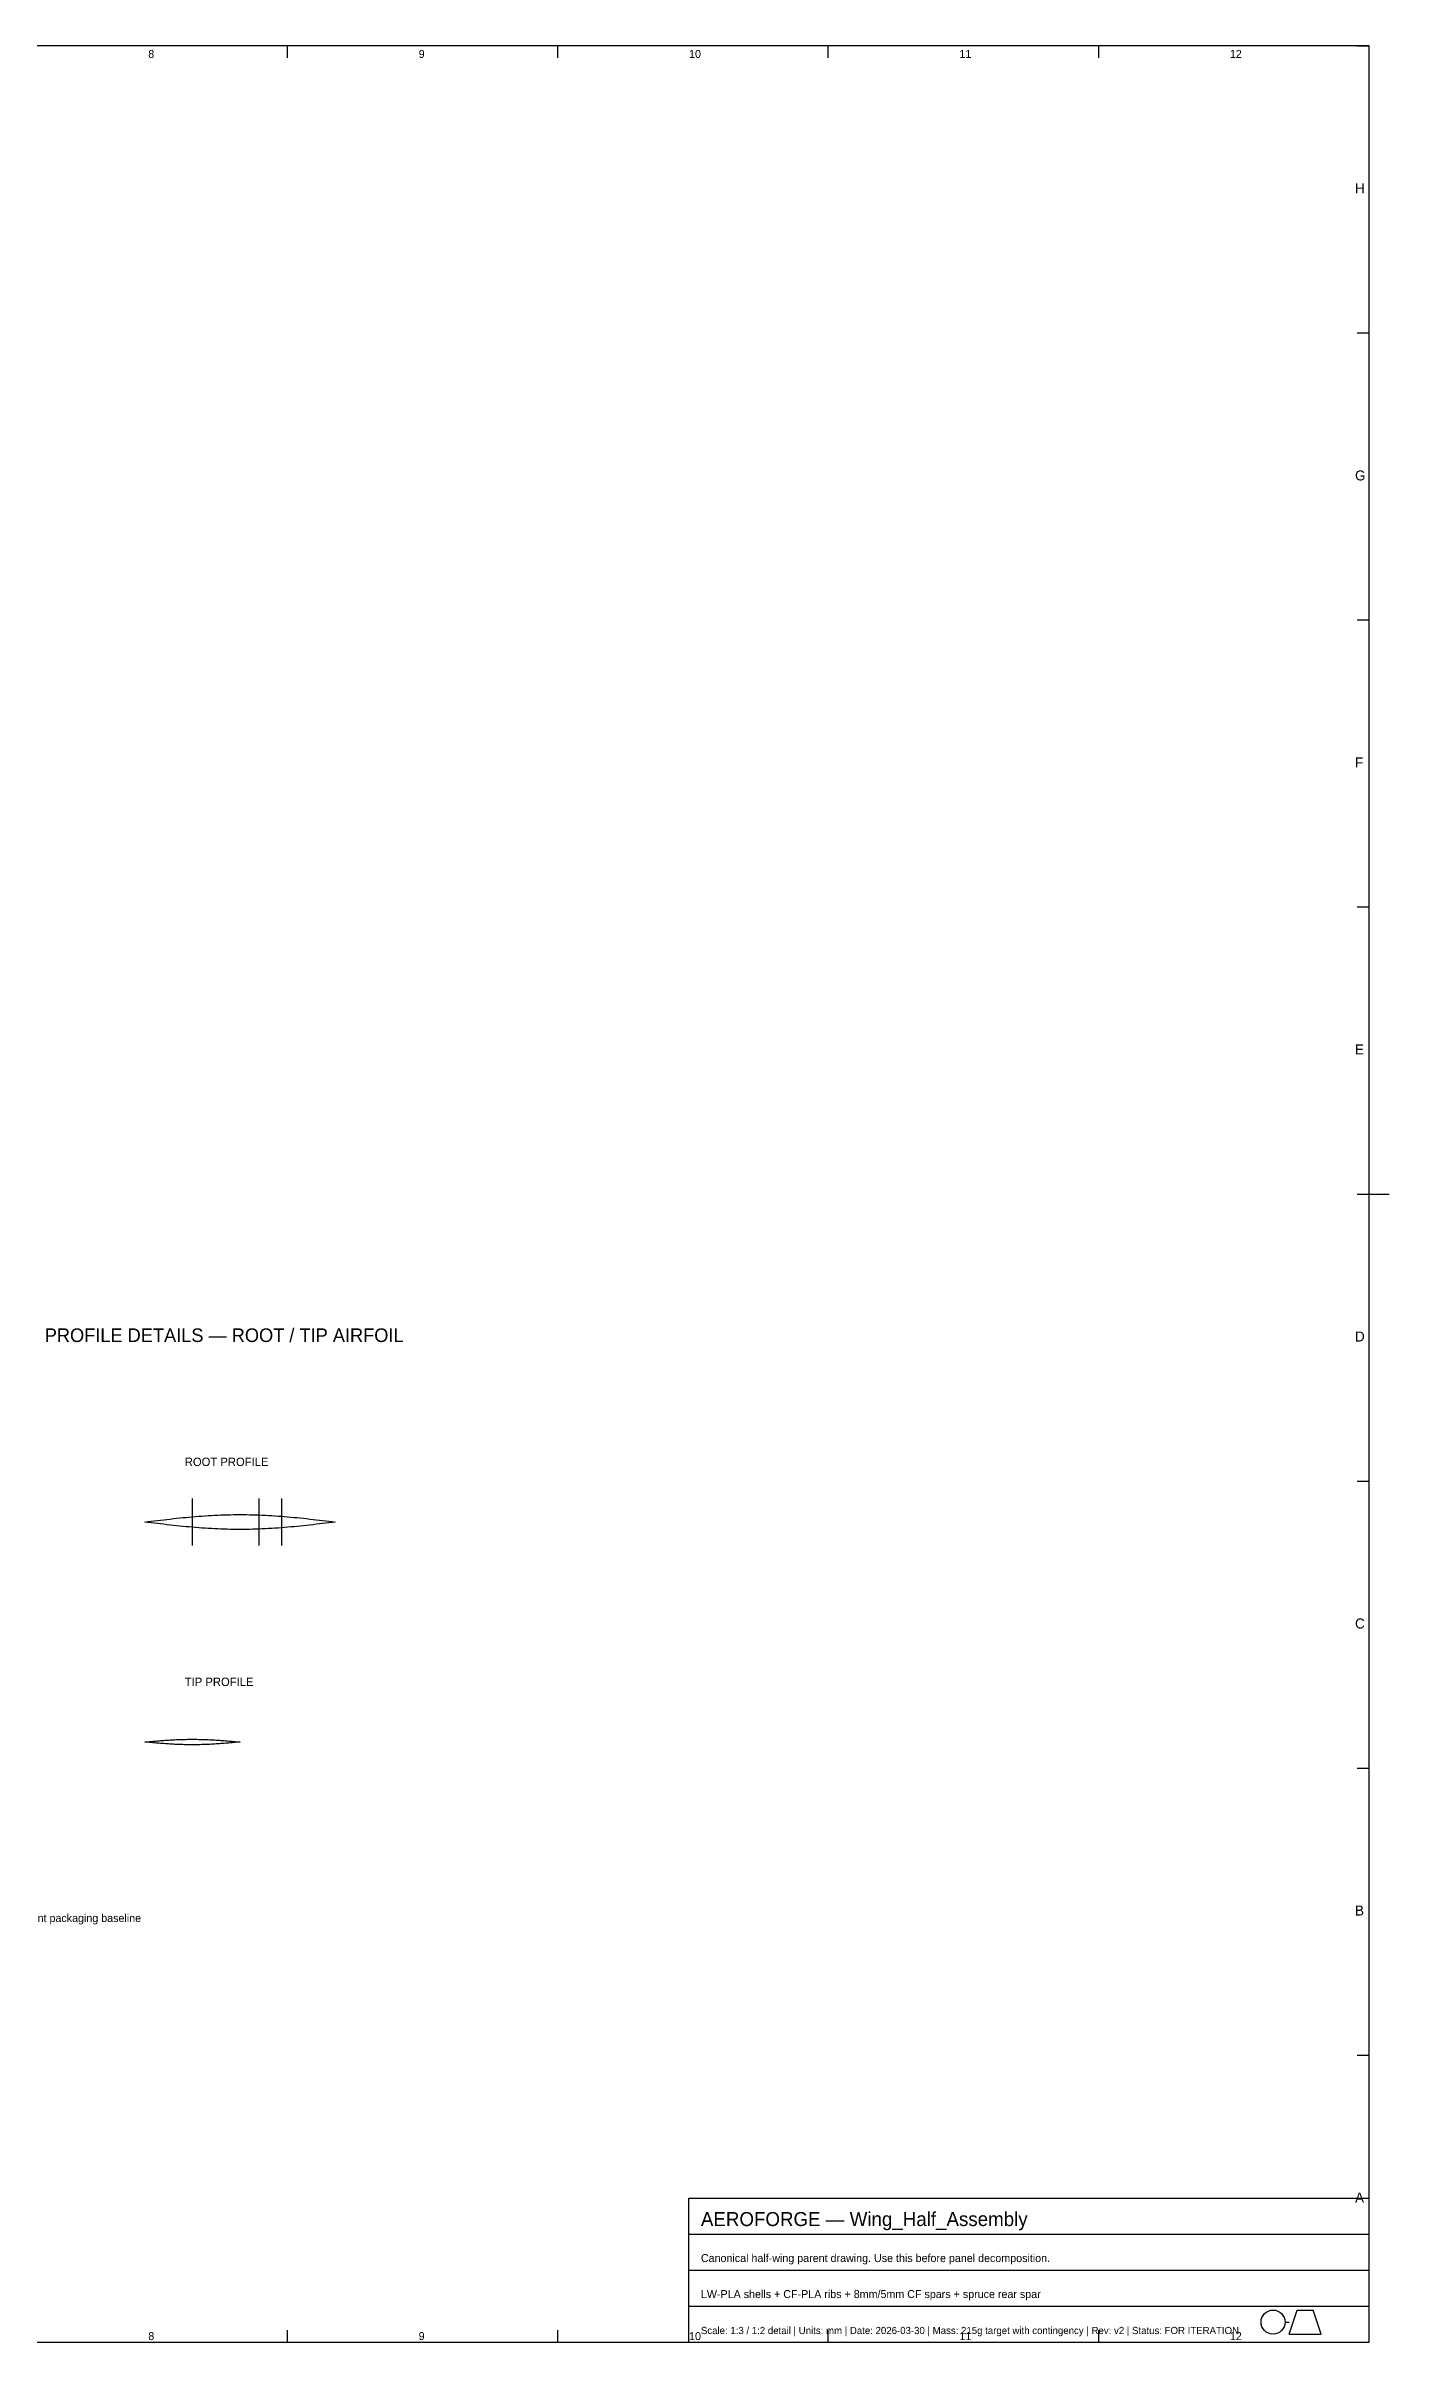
# Model space of a CAD drawing. Header units: metres. Extents: x 15 to 836, y 5 to 589.
# Drawn here: x 500 to 836, y 10 to 584 of the extents above; entities that cross this region are included whole.
import ezdxf

# ---------------------------------------------------------------- set-up
doc = ezdxf.new("R2010")
doc.units = ezdxf.units.M
for name, color, linetype in [('BORDER', 7, 'Continuous'), ('CENTERLINE', 5, 'Continuous'), ('OUTLINE', 7, 'Continuous'), ('SPAR', 3, 'Continuous'), ('TEXT', 7, 'Continuous'), ('TITLEBLOCK', 7, 'Continuous')]:
    doc.layers.add(name, color=color, linetype=linetype)

msp = doc.modelspace()

# ---------------------------------------------------------------- linework, layer by layer
at = {"layer": 'BORDER'}
for p, q in [((831, 584), (20, 584)), ((560.66667, 581), (560.66667, 584)), ((628.25, 581), (628.25, 584)), ((695.83333, 581), (695.83333, 584)), ((763.41667, 581), (763.41667, 584)), ((828, 584), (831, 584)), ((831, 10), (831, 584)), ((831, 581), (831, 584)), ((828, 512.25), (831, 512.25)), ((828, 440.5), (831, 440.5)), ((828, 368.75), (831, 368.75)), ((828, 297), (831, 297)), ((831, 297), (836, 297)), ((828, 225.25), (831, 225.25)), ((828, 153.5), (831, 153.5)), ((828, 81.75), (831, 81.75)), ((560.66667, 10), (560.66667, 13)), ((628.25, 10), (628.25, 13)), ((695.83333, 10), (695.83333, 13)), ((763.41667, 10), (763.41667, 13)), ((831, 10), (831, 13)), ((20, 10), (831, 10))]:
    msp.add_line(p, q, dxfattribs=at)
at = {"layer": 'CENTERLINE'}
msp.add_line((559.272, 209.1436), (559.272, 220.8564), dxfattribs=at)
at = {"layer": 'OUTLINE'}
for points in [[(525, 215), (525.79333, 215.09716), (526.58667, 215.19405), (527.38, 215.2904), (528.17333, 215.38597), (528.96667, 215.48047), (529.76, 215.57366), (530.55333, 215.66527), (531.34667, 215.75507), (532.14, 215.84279), (532.93333, 215.9282), (533.72667, 216.01107), (534.52, 216.09116), (535.31333, 216.16827), (536.10667, 216.24217), (536.9, 216.31267), (537.69333, 216.37957), (538.48667, 216.44269), (539.28, 216.50186), (540.07333, 216.55691), (540.86667, 216.60769), (541.66, 216.65406), (542.45333, 216.69591), (543.24667, 216.7331), (544.04, 216.76554), (544.83333, 216.79314), (545.62667, 216.81583), (546.42, 216.83354), (547.21333, 216.84623), (548.00667, 216.85386), (548.8, 216.8564), (549.59333, 216.85386), (550.38667, 216.84623), (551.18, 216.83354), (551.97333, 216.81583), (552.76667, 216.79314), (553.56, 216.76554), (554.35333, 216.7331), (555.14667, 216.69591), (555.94, 216.65406), (556.73333, 216.60769), (557.52667, 216.55691), (558.32, 216.50186), (559.11333, 216.44269), (559.90667, 216.37957), (560.7, 216.31267), (561.49333, 216.24217), (562.28667, 216.16827), (563.08, 216.09116), (563.87333, 216.01107), (564.66667, 215.9282), (565.46, 215.84279), (566.25333, 215.75507), (567.04667, 215.66527), (567.84, 215.57366), (568.63333, 215.48047), (569.42667, 215.38597), (570.22, 215.2904), (571.01333, 215.19405), (571.80667, 215.09716), (572.6, 215), (572.6, 215), (571.80667, 214.90284), (571.01333, 214.80595), (570.22, 214.7096), (569.42667, 214.61403), (568.63333, 214.51953), (567.84, 214.42634), (567.04667, 214.33473), (566.25333, 214.24493), (565.46, 214.15721), (564.66667, 214.0718), (563.87333, 213.98893), (563.08, 213.90884), (562.28667, 213.83173), (561.49333, 213.75783), (560.7, 213.68733), (559.90667, 213.62043), (559.11333, 213.55731), (558.32, 213.49814), (557.52667, 213.44309), (556.73333, 213.39231), (555.94, 213.34594), (555.14667, 213.30409), (554.35333, 213.2669), (553.56, 213.23446), (552.76667, 213.20686), (551.97333, 213.18417), (551.18, 213.16646), (550.38667, 213.15377), (549.59333, 213.14614), (548.8, 213.1436), (548.00667, 213.14614), (547.21333, 213.15377), (546.42, 213.16646), (545.62667, 213.18417), (544.83333, 213.20686), (544.04, 213.23446), (543.24667, 213.2669), (542.45333, 213.30409), (541.66, 213.34594), (540.86667, 213.39231), (540.07333, 213.44309), (539.28, 213.49814), (538.48667, 213.55731), (537.69333, 213.62043), (536.9, 213.68733), (536.10667, 213.75783), (535.31333, 213.83173), (534.52, 213.90884), (533.72667, 213.98893), (532.93333, 214.0718), (532.14, 214.15721), (531.34667, 214.24493), (530.55333, 214.33473), (529.76, 214.42634), (528.96667, 214.51953), (528.17333, 214.61403), (527.38, 214.7096), (526.58667, 214.80595), (525.79333, 214.90284), (525, 215)], [(525, 160), (525.39667, 160.03612), (525.79333, 160.07215), (526.19, 160.10797), (526.58667, 160.1435), (526.98333, 160.17864), (527.38, 160.21328), (527.77667, 160.24735), (528.17333, 160.28073), (528.57, 160.31334), (528.96667, 160.3451), (529.36333, 160.37591), (529.76, 160.40569), (530.15667, 160.43436), (530.55333, 160.46183), (530.95, 160.48805), (531.34667, 160.51292), (531.74333, 160.53639), (532.14, 160.55838), (532.53667, 160.57885), (532.93333, 160.59773), (533.33, 160.61497), (533.72667, 160.63053), (534.12333, 160.64436), (534.52, 160.65642), (534.91667, 160.66668), (535.31333, 160.67512), (535.71, 160.6817), (536.10667, 160.68642), (536.50333, 160.68925), (536.9, 160.6902), (537.29667, 160.68925), (537.69333, 160.68642), (538.09, 160.6817), (538.48667, 160.67512), (538.88333, 160.66668), (539.28, 160.65642), (539.67667, 160.64436), (540.07333, 160.63053), (540.47, 160.61497), (540.86667, 160.59773), (541.26333, 160.57885), (541.66, 160.55838), (542.05667, 160.53639), (542.45333, 160.51292), (542.85, 160.48805), (543.24667, 160.46183), (543.64333, 160.43436), (544.04, 160.40569), (544.43667, 160.37591), (544.83333, 160.3451), (545.23, 160.31334), (545.62667, 160.28073), (546.02333, 160.24735), (546.42, 160.21328), (546.81667, 160.17864), (547.21333, 160.1435), (547.61, 160.10797), (548.00667, 160.07215), (548.40333, 160.03612), (548.8, 160), (548.8, 160), (548.40333, 159.96388), (548.00667, 159.92785), (547.61, 159.89203), (547.21333, 159.8565), (546.81667, 159.82136), (546.42, 159.78672), (546.02333, 159.75265), (545.62667, 159.71927), (545.23, 159.68666), (544.83333, 159.6549), (544.43667, 159.62409), (544.04, 159.59431), (543.64333, 159.56564), (543.24667, 159.53817), (542.85, 159.51195), (542.45333, 159.48708), (542.05667, 159.46361), (541.66, 159.44162), (541.26333, 159.42115), (540.86667, 159.40227), (540.47, 159.38503), (540.07333, 159.36947), (539.67667, 159.35564), (539.28, 159.34358), (538.88333, 159.33332), (538.48667, 159.32488), (538.09, 159.3183), (537.69333, 159.31358), (537.29667, 159.31075), (536.9, 159.3098), (536.50333, 159.31075), (536.10667, 159.31358), (535.71, 159.3183), (535.31333, 159.32488), (534.91667, 159.33332), (534.52, 159.34358), (534.12333, 159.35564), (533.72667, 159.36947), (533.33, 159.38503), (532.93333, 159.40227), (532.53667, 159.42115), (532.14, 159.44162), (531.74333, 159.46361), (531.34667, 159.48708), (530.95, 159.51195), (530.55333, 159.53817), (530.15667, 159.56564), (529.76, 159.59431), (529.36333, 159.62409), (528.96667, 159.6549), (528.57, 159.68666), (528.17333, 159.71927), (527.77667, 159.75265), (527.38, 159.78672), (526.98333, 159.82136), (526.58667, 159.8565), (526.19, 159.89203), (525.79333, 159.92785), (525.39667, 159.96388), (525, 160)]]:
    msp.add_lwpolyline(points, close=True, dxfattribs=at)
at = {"layer": 'SPAR'}
for p, q in [((536.9, 209.1436), (536.9, 220.8564)), ((553.56, 209.1436), (553.56, 220.8564))]:
    msp.add_line(p, q, dxfattribs=at)
at = {"layer": 'TITLEBLOCK'}
for p, q in [((661, 46), (831, 46)), ((661, 10), (661, 46)), ((831, 10), (831, 46)), ((661, 37), (831, 37)), ((661, 28), (831, 28)), ((661, 19), (831, 19)), ((811, 12), (813, 18)), ((813, 18), (817, 18)), ((819, 12), (817, 18)), ((810, 15), (811, 15)), ((811, 12), (819, 12)), ((661, 10), (831, 10))]:
    msp.add_line(p, q, dxfattribs=at)
msp.add_circle((807, 15), 3, dxfattribs=at)

# ---------------------------------------------------------------- texts
at = {"layer": 'BORDER'}
for s, height, p in [('8', 2, (525.875, 581)), ('9', 2, (593.45833, 581)), ('10', 2, (661.04167, 581)), ('11', 2, (728.625, 581)), ('12', 2, (796.20833, 581)), ('H', 2.5, (827.5, 547.125)), ('G', 2.5, (827.5, 475.375)), ('F', 2.5, (827.5, 403.625)), ('E', 2.5, (827.5, 331.875)), ('D', 2.5, (827.5, 260.125)), ('C', 2.5, (827.5, 188.375)), ('B', 2.5, (827.5, 116.625)), ('A', 2.5, (827.5, 44.875)), ('8', 2, (525.875, 10.5)), ('9', 2, (593.45833, 10.5)), ('10', 2, (661.04167, 10.5)), ('11', 2, (728.625, 10.5)), ('12', 2, (796.20833, 10.5))]:
    msp.add_text(s, height=height, dxfattribs=at).set_placement(p)
at = {"layer": 'TEXT'}
for s, height, p in [('PROFILE DETAILS — ROOT / TIP AIRFOIL', 3.4, (500, 260)), ('ROOT PROFILE', 2.1, (535, 229)), ('TIP PROFILE', 2.1, (535, 174)), ('Servo envelopes shown at current packaging baseline', 2, (460, 115))]:
    msp.add_text(s, height=height, dxfattribs=at).set_placement(p)
at = {"layer": 'TITLEBLOCK'}
for s, height, p in [('AEROFORGE — Wing_Half_Assembly', 3.5, (664, 39)), ('Canonical half-wing parent drawing. Use this before panel decomposition.', 2, (664, 30)), ('LW-PLA shells + CF-PLA ribs + 8mm/5mm CF spars + spruce rear spar', 2, (664, 21)), ('Scale: 1:3 / 1:2 detail | Units: mm | Date: 2026-03-30 | Mass: 215g target with contingency | Rev: v2 | Status: FOR ITERATION', 1.8, (664, 12))]:
    msp.add_text(s, height=height, dxfattribs=at).set_placement(p)

doc.saveas('drawing.dxf')
